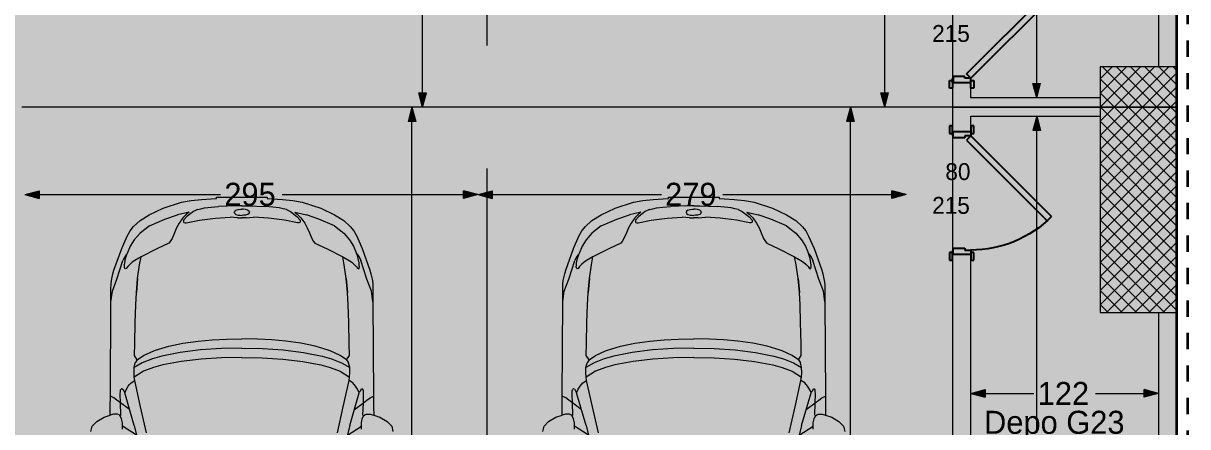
# Model space of a CAD drawing. Header units: millimetres. Extents: x 635850 to 824661, y -5878409 to -5774454.
# Drawn here: x 778145 to 785725, y -5805796 to -5803167 of the extents above; entities that cross this region are included whole.
import ezdxf
from ezdxf.enums import TextEntityAlignment as Align

# ---------------------------------------------------------------- set-up
doc = ezdxf.new("R2010")
doc.units = ezdxf.units.MM
doc.header["$MEASUREMENT"] = 0
doc.linetypes.add('Dashed', pattern=[211.666667, 105.833333, -105.833333])
for name, color, linetype, lineweight, true_color in [('2D Drafting - General_Pen_No__241', 7, 'Continuous', 13, 0xe8e8e8), ('A - Ndertesa 1 - Veturat_Pen_No__102', 7, 'Continuous', 13, 0xcccccc), ('A - Ndertesa 6 - Zonat Bodrum_Pen_No__94', 7, 'Continuous', 13, 0xe4ad2c), ('A - Ndertesa 7 - Muret_Pen_No__102', 7, 'Continuous', 13, 0xcccccc), ('A - Ndertesa 7 - Ndertesa 4 - Dimensionimi Bazik_Pen_No__102', 7, 'Continuous', 13, 0xcccccc), ('A - Ndertesa 7 - Ndertesa 4 - Dimensionimi Bazik_Pen_No__82', 7, 'Continuous', 20, 0xaaaaaa), ('A - Ndertesa 7 - Veturat_Pen_No__102', 7, 'Continuous', 13, 0xcccccc), ('A - Situacioni_Pen_No__82', 7, 'Continuous', 20, 0xaaaaaa), ('ARCHICAD Door Markers_Pen_No__112', 7, 'Continuous', 13, 0xd5aaaa), ('Drawing & Figure_Pen_No__82', 7, 'Continuous', 20, 0xaaaaaa)]:
    doc.layers.add(name, color=color, linetype=linetype, lineweight=lineweight, true_color=true_color)
for name, color, linetype, lineweight in [('A - Ndertesa 5 - 2D Drafting - General_Pen_No__6', 5, 'Continuous', 35), ('A - Ndertesa 7  - Pllaka meskatitt_Pen_No__7', 7, 'Continuous', 35), ('A - Ndertesa 7 - Muret_Pen_No__101', 252, 'Continuous', 13), ('A - Ndertesa 7 - Shtyllat_Pen_No__1', 7, 'Continuous', 13), ('A - Ndertesa 7 - Shtyllat_Pen_No__101', 252, 'Continuous', 13), ('ARCHICAD Doors_Pen_No__101', 252, 'Continuous', 13), ('ARCHICAD Doors_Pen_No__42', 8, 'Continuous', 25), ('ARCHICAD Zone Stamps_Pen_No__101', 252, 'Continuous', 13)]:
    doc.layers.add(name, color=color, linetype=linetype, lineweight=lineweight)
for name, color, linetype in [('A - Ndertesa 6 - Zonat Bodrum', 7, 'Continuous'), ('A - Ndertesa 7  - Pllaka meskatitt', 7, 'Continuous'), ('A - Ndertesa 7 - Muret', 7, 'Continuous'), ('A - Ndertesa 7 - Ndertesa 4 - Dimensionimi Bazik', 7, 'Continuous'), ('A - Ndertesa 7 - Shtyllat', 7, 'Continuous'), ('ARCHICAD Door Markers', 7, 'Continuous'), ('ARCHICAD Doors', 7, 'Continuous')]:
    doc.layers.add(name, color=color, linetype=linetype)
doc.styles.add('GENERATED_STYLE_1', font='GOTHIC.TTF')
doc.dimstyles.new('GENERATED_STYLE__1', dxfattribs={"dimtxt": 150, "dimasz": 91.78744, "dimexe": 0.18, "dimexo": 0.0625, "dimgap": 0, "dimtad": 0, "dimdec": 0, "dimlfac": 0.1, "dimzin": 0, "dimdsep": 46, "dimtxsty": 'GENERATED_STYLE_1', "dimblk": 'ARROWHEAD_5', "dimblk1": 'ARROWHEAD_5', "dimblk2": 'ARROWHEAD_5', "dimcen": 0.09, "dimse1": 1, "dimse2": 1, "dimclrd": 256, "dimclre": 256, "dimclrt": 256, "dimadec": 0, "dimazin": 0, "dimtfac": 1, "dimtdec": 4, "dimtmove": 0, "dimatfit": 3, "dimfxl": 0, "dimtolj": 1, "dimtzin": 0, "dimarcsym": 0})
doc.dimstyles.new('GENERATED_STYLE__2', dxfattribs={"dimtxt": 150, "dimasz": 91.78744, "dimexe": 0.18, "dimexo": 0.0625, "dimgap": 0, "dimtad": 0, "dimtih": 1, "dimtoh": 1, "dimdec": 0, "dimlfac": 0.1, "dimzin": 0, "dimdsep": 46, "dimtxsty": 'GENERATED_STYLE_1', "dimblk": 'ARROWHEAD_5', "dimblk1": 'ARROWHEAD_5', "dimblk2": 'ARROWHEAD_5', "dimcen": 0.09, "dimse1": 1, "dimse2": 1, "dimclrd": 256, "dimclre": 256, "dimclrt": 256, "dimadec": 0, "dimazin": 0, "dimtfac": 1, "dimtdec": 4, "dimtmove": 0, "dimatfit": 3, "dimfxl": 0, "dimtolj": 1, "dimtzin": 0, "dimarcsym": 0})

# ---------------------------------------------------------------- blocks, each defined once
blk = doc.blocks.new('Depo G22__46', base_point=(784930.9, -5802294.8))
at = {"layer": 'A - Ndertesa 6 - Zonat Bodrum_Pen_No__94', "linetype": 'Continuous', "lineweight": 0, "true_color": 0xffffff}
blk.add_hatch(color=7, dxfattribs=at).paths.add_polyline_path([(784193.1, -5798251.4), (784193.1, -5803713), (785655, -5803713), (785655, -5798251.4)])
at = {"layer": 'ARCHICAD Zone Stamps_Pen_No__101', "color": 252, "lineweight": 13, "style": 'GENERATED_STYLE_1'}
for tag, p in [('ROOM_NAME', (784402.9, -5802047.8)), ('DUMMY_849', (785458.9, -5801992)), ('calculatedAreaCode', (784402.9, -5802384.2))]:
    blk.add_attdef(tag, text='', height=150, dxfattribs=at).set_placement(p, align=Align.TOP_LEFT)
blk = doc.blocks.new('Depo G23__47', base_point=(784927.2, -5805939.1))
at = {"layer": 'A - Ndertesa 6 - Zonat Bodrum_Pen_No__94', "linetype": 'Continuous', "lineweight": 0, "true_color": 0xffffff}
blk.add_hatch(color=7, dxfattribs=at).paths.add_polyline_path([(784193.1, -5803713), (784193.1, -5808402.4), (785655, -5808402.4), (785655, -5803713)])
at = {"layer": 'ARCHICAD Zone Stamps_Pen_No__101', "color": 252, "lineweight": 13, "style": 'GENERATED_STYLE_1'}
for tag, p in [('DUMMY_849', (785455.2, -5805636.4)), ('ROOM_NAME', (784399.2, -5805692.2)), ('calculatedAreaCode', (784399.2, -5806028.6))]:
    blk.add_attdef(tag, text='', height=150, dxfattribs=at).set_placement(p, align=Align.TOP_LEFT)
blk = doc.blocks.new('Slab_4', base_point=(764617.5, -5778938.9))
at = {"layer": 'A - Ndertesa 7  - Pllaka meskatitt_Pen_No__7', "color": 7, "linetype": 'Continuous', "lineweight": 35, "flags": 128}
blk.add_lwpolyline([(764617.5, -5778938.9), (750355, -5780623.3), (750355, -5821675.8), (764660.1, -5821033.7), (785655, -5820354.8), (785655, -5777754.2), (764617.5, -5778938.7)], close=True, dxfattribs=at)
blk = doc.blocks.new('Door 25_4')
at = {"layer": 'ARCHICAD Doors_Pen_No__101', "color": 252, "linetype": 'Continuous', "lineweight": 13}
for p, q in [((-400, 0), (-437, 0)), ((-400, 0), (-437, 0)), ((-400, 0), (-400, -115)), ((-400, 0), (-400, -115)), ((400, 0), (400, -115)), ((400, 0), (400, -115)), ((400, 0), (437, 0)), ((400, 0), (437, 0)), ((-400, -120), (-437, -120)), ((-400, -120), (-437, -120)), ((-400, -115), (-400, -120)), ((-400, -115), (-400, -120)), ((400, -115), (400, -120)), ((400, -115), (400, -120)), ((400, -120), (437, -120)), ((400, -120), (437, -120))]:
    blk.add_line(p, q, dxfattribs=at)
at = {"layer": 'ARCHICAD Doors_Pen_No__42', "color": 8, "linetype": 'Continuous', "lineweight": 25}
for p, q in [((-182.4, 497.8), (-154.1, 526.1)), ((343.7, -28.3), (-182.4, 497.8)), ((-154.1, 526.1), (372, 0)), ((-437, 0), (-437, 19)), ((-437, 19), (-387, 19)), ((-387, 0), (-437, 0)), ((-372, 0), (-400, 0)), ((-400, 0), (-400, -115)), ((-387, 19), (-387, 0)), ((-372, -40), (-372, 0)), ((372, 0), (343.7, -28.3)), ((400, 0), (372, 0)), ((372, 0), (372, -40)), ((387, 19), (437, 19)), ((387, 0), (387, 19)), ((437, 0), (387, 0)), ((400, -115), (400, 0)), ((437, 19), (437, 0)), ((-360, -40), (-372, -40)), ((-360, -115), (-360, -40)), ((372, -40), (360, -40)), ((360, -40), (360, -115)), ((-437, -139), (-437, -120)), ((-437, -120), (-387, -120)), ((-387, -139), (-437, -139)), ((-400, -120), (-400, -115)), ((-400, -115), (-375, -115)), ((-400, -115), (-360, -115)), ((-375, -120), (-400, -120)), ((-387, -120), (-387, -139)), ((-375, -115), (-375, -120)), ((360, -115), (400, -115)), ((375, -120), (375, -115)), ((375, -115), (400, -115)), ((400, -120), (375, -120)), ((387, -120), (437, -120)), ((387, -139), (387, -120)), ((437, -139), (387, -139)), ((400, -115), (400, -120)), ((437, -120), (437, -139))]:
    blk.add_line(p, q, dxfattribs=at)
blk.add_arc((372, 0), 744, 135, 180, dxfattribs=at)
blk = doc.blocks.new('D Marker 25_14')
at = {"layer": 'ARCHICAD Door Markers_Pen_No__112', "color": 9, "lineweight": 13, "true_color": 0xd5aaaa, "char_height": 110, "attachment_point": 7, "rotation": 270, "style": 'GENERATED_STYLE_1'}
for s, insert in [('\\A1;{\\pql;\\pt0;\\fCentury Gothic|b0|i0|c0|p34;215\\fCentury Gothic|b0|i0|c0|p34;\\A1{\\H.66x;\\S^  ;}\\fCentury Gothic|b0|i0|c0|p34;\\fCentury Gothic|b0|i0|c0|p34;}', (-167.8, 131.9)), ('\\A1;{\\pql;\\pt0;\\fCentury Gothic|b0|i0|c0|p34;80\\fCentury Gothic|b0|i0|c0|p34;\\A1{\\H.66x;\\S^  ;}\\fCentury Gothic|b0|i0|c0|p34;\\fCentury Gothic|b0|i0|c0|p34;}', (52.2, 46))]:
    blk.add_mtext(s, dxfattribs=dict(at, insert=insert))
blk = doc.blocks.new('Wall_239', base_point=(784193.1, -5808402.4))
at = {"layer": 'A - Ndertesa 7 - Muret_Pen_No__102', "linetype": 'Continuous', "lineweight": 0, "true_color": 0xcccccc}
for points in [[(784193.1, -5803873), (784313.1, -5803873), (784313.1, -5803553), (784193.1, -5803553)], [(784193.1, -5808282.4), (784313.1, -5808282.4), (784313.1, -5804673), (784193.1, -5804673)]]:
    blk.add_hatch(color=254, dxfattribs=at).paths.add_polyline_path(points)
at = {"layer": 'A - Ndertesa 7 - Muret_Pen_No__101', "color": 252, "linetype": 'Continuous', "lineweight": 13}
for p, q in [((784193.1, -5803553), (784193.1, -5803590)), ((784198.1, -5803553), (784193.1, -5803553)), ((784313.1, -5803553), (784198.1, -5803553)), ((784313.1, -5803553), (784313.1, -5803590)), ((784193.1, -5803873), (784193.1, -5803836)), ((784313.1, -5803873), (784313.1, -5803836)), ((784198.1, -5803873), (784193.1, -5803873)), ((784313.1, -5803873), (784198.1, -5803873)), ((784193.1, -5804673), (784193.1, -5804710)), ((784198.1, -5804673), (784193.1, -5804673)), ((784313.1, -5804673), (784198.1, -5804673)), ((784313.1, -5804673), (784313.1, -5804710))]:
    blk.add_line(p, q, dxfattribs=at)
at = {"layer": 'A - Ndertesa 7 - Muret_Pen_No__101', "color": 252, "linetype": 'Continuous', "lineweight": 13, "flags": 128}
for points in [[(784193.1, -5803553), (784193.1, -5803873)], [(784313.1, -5803653), (784313.1, -5803553)], [(784313.1, -5803873), (784313.1, -5803773)], [(784193.1, -5804673), (784193.1, -5808282.4)], [(784313.1, -5808282.4), (784313.1, -5804673)]]:
    blk.add_lwpolyline(points, dxfattribs=at)
at = {"layer": 'ARCHICAD Door Markers', "color": 161, "lineweight": 25, "true_color": 0x40a5ff, "rotation": 90}
for p in [(784193.1, -5803153), (784193.1, -5804273)]:
    blk.add_blockref('D Marker 25_14', p, dxfattribs=at)
at = {"layer": 'ARCHICAD Doors', "color": 7, "linetype": 'Continuous', "lineweight": 13, "zscale": 1000, "rotation": 270}
blk.add_blockref('Door 25_4', (784313.1, -5803153), dxfattribs=at)
at = {"layer": 'ARCHICAD Doors', "color": 7, "linetype": 'Continuous', "lineweight": 13, "xscale": -1, "zscale": 1000, "rotation": 270}
blk.add_blockref('Door 25_4', (784313.1, -5804273), dxfattribs=at)
blk = doc.blocks.new('Wall_241', base_point=(784193.1, -5803713))
at = {"layer": 'A - Ndertesa 7 - Muret_Pen_No__102', "linetype": 'Continuous', "lineweight": 0, "true_color": 0xcccccc}
blk.add_hatch(color=254, dxfattribs=at).paths.add_polyline_path([(784313.1, -5803773), (785155, -5803773), (785155, -5803653), (784313.1, -5803653)])
at = {"layer": 'A - Ndertesa 7 - Muret_Pen_No__101', "color": 252, "linetype": 'Continuous', "lineweight": 13, "flags": 128}
for points in [[(785155, -5803653), (784313.1, -5803653)], [(784313.1, -5803773), (785155, -5803773)]]:
    blk.add_lwpolyline(points, dxfattribs=at)
blk = doc.blocks.new('Wall_273', base_point=(785655, -5808402.4))
at = {"layer": 'A - Ndertesa 7 - Muret_Pen_No__102', "linetype": 'Continuous', "lineweight": 0, "true_color": 0xcccccc}
for points in [[(785655, -5799856.2), (785535, -5799856.2), (785535, -5803451.4), (785655, -5803451.4)], [(785535, -5805051.4), (785535, -5806352.4), (785655, -5806352.4), (785655, -5805051.4)]]:
    blk.add_hatch(color=254, dxfattribs=at).paths.add_polyline_path(points)
at = {"layer": 'A - Ndertesa 7 - Muret_Pen_No__101', "color": 252, "linetype": 'Continuous', "lineweight": 13, "flags": 128}
for points in [[(785535, -5799856.2), (785535, -5803451.4)], [(785655, -5803451.4), (785655, -5799856.2)], [(785535, -5805051.4), (785535, -5806352.4)], [(785655, -5806352.4), (785655, -5805051.4)]]:
    blk.add_lwpolyline(points, dxfattribs=at)
blk = doc.blocks.new('Column_292', base_point=(785405, -5804251.4))
at = {"layer": 'A - Ndertesa 7 - Shtyllat_Pen_No__101', "linetype": 'Continuous', "lineweight": 13}
h = blk.add_hatch(dxfattribs=at)
h.set_pattern_fill('Concrete_Block', color=252, style=0, pattern_type=2)
h.set_pattern_definition([(45, (664183.82, -5827429.525), (-45.96194, 45.96194), []), (135, (664183.82, -5827429.525), (45.96194, 45.96194), [])])
h.paths.add_polyline_path([(785655, -5803451.4), (785155, -5803451.4), (785155, -5805051.4), (785655, -5805051.4)])
at = {"layer": 'A - Ndertesa 7 - Shtyllat_Pen_No__1', "color": 7, "linetype": 'Continuous', "lineweight": 13, "flags": 128}
blk.add_lwpolyline([(785655, -5803451.4), (785155, -5803451.4), (785155, -5805051.4), (785655, -5805051.4)], close=True, dxfattribs=at)
blk = doc.blocks.new('Car 05 25')
at = {"layer": 'A - Ndertesa 1 - Veturat_Pen_No__102', "color": 254, "linetype": 'Continuous', "lineweight": 13, "true_color": 0xcccccc}
for p, q in [((2075.3, 835.7), (2067.9, 857.7)), ((2075.2, 809.4), (2075.3, 835.7)), ((2166.8, 813.8), (2182.3, 834.1)), ((2182.3, 834.1), (2193.2, 856.5)), ((2808, 852.6), (2876.9, 843.3)), ((2876.9, 843.3), (2954.2, 813.7)), ((1939.2, 686.2), (1995.9, 777.4)), ((1977.2, 777.4), (2019.6, 777.4)), ((2000.4, 701.6), (2213.5, 763)), ((2019.6, 777.4), (2044.5, 783.1)), ((2044.5, 783.1), (2063.4, 792.3)), ((2063.4, 792.3), (2070.4, 799.9)), ((2068.7, 787.7), (2065.4, 794.5)), ((2068.7, 787.7), (2148, 790.5)), ((2070.4, 799.9), (2075.2, 809.4)), ((2106.5, 732.2), (2148, 790.5)), ((2148, 790.5), (2166.8, 813.8)), ((2148, 790.5), (2205.6, 792.2)), ((2205.6, 792.2), (2227.2, 791)), ((2226.6, 769.9), (2213.5, 763)), ((2213.5, 763), (2238.3, 752.2)), ((2234.4, 774), (2226.6, 769.9)), ((2227.2, 791), (2232.6, 790)), ((2232.6, 790), (2237.9, 787.3)), ((2238.5, 776.9), (2234.4, 774)), ((2240.8, 784), (2237.9, 787.3)), ((2238.5, 776.9), (2240.9, 780.5)), ((2240.9, 780.5), (2240.8, 784)), ((2904.1, 832.9), (2905.1, 832.8)), ((2954.2, 813.7), (3075.8, 774.7)), ((3022.5, 758.3), (3023.7, 762.5)), ((3024.5, 753.7), (3022.5, 758.3)), ((3023.7, 762.5), (3034.6, 765.1)), ((3034.6, 765.1), (3046.9, 763.8)), ((3046.9, 763.8), (3060.9, 762.9)), ((3060.9, 762.9), (3089.9, 757.4)), ((3100.5, 763.1), (3075.8, 774.7)), ((3114.1, 753.3), (3100.5, 763.1)), ((2000.4, 701.6), (1730.4, 633.8)), ((2122, 660), (2293.8, 697.7)), ((2238.3, 752.2), (2258.5, 739.7)), ((2258.5, 739.7), (2269, 731.1)), ((2269, 731.1), (2278.8, 722)), ((2278.8, 722), (2293.8, 697.7)), ((2293.8, 697.7), (2317.2, 700.7)), ((2293.8, 697.6), (2293.8, 697.7)), ((2317.2, 700.7), (2345.7, 702.7)), ((2355.1, 639.9), (2317.2, 700.7)), ((2345.7, 702.7), (2378.9, 702)), ((2410.1, 649.1), (2378.9, 702)), ((2378.9, 702), (2410.6, 694.2)), ((2410.6, 694.2), (2410.6, 694.2)), ((2428.7, 681.7), (2410.6, 694.2)), ((2428.7, 681.7), (2457.3, 700)), ((2457.3, 700), (2535.5, 698)), ((2535.4, 698), (2673.2, 695.5)), ((2535.5, 698), (2535.5, 698)), ((2673.2, 695.5), (2787.2, 691.5)), ((2787.2, 691.5), (2868.4, 687.2)), ((2868.4, 687.2), (2959.7, 679)), ((2959.7, 679), (2868.4, 687.2)), ((3037.9, 743.5), (3024.5, 753.7)), ((3050.6, 730.7), (3037.9, 743.5)), ((3064.5, 714.6), (3050.6, 730.7)), ((3077, 697.8), (3064.5, 714.6)), ((3100, 656.6), (3077, 697.8)), ((3089.9, 757.4), (3108.4, 751.4)), ((3108.4, 751.4), (3122.9, 746.4)), ((3122.9, 746.4), (3114.1, 753.3)), ((3170.1, 726.6), (3122.9, 746.4)), ((3211.7, 701), (3170.1, 726.6)), ((3254.3, 663.2), (3211.7, 701)), ((1952.8, 621.3), (2122, 660)), ((2379.8, 575.4), (2355.1, 639.9)), ((2436, 583.2), (2410.1, 649.1)), ((2428.8, 681.7), (2428.7, 681.7)), ((2428.8, 681.7), (2456.7, 639.8)), ((2456.7, 639.8), (2487.2, 574.3)), ((2959.7, 679), (3047.2, 666.2)), ((3047.2, 666.2), (3100, 656.6)), ((3152.9, 553.9), (3100, 656.6)), ((3301.9, 602.8), (3254.3, 663.2)), ((2397.3, 514.3), (2379.8, 575.4)), ((2453.6, 521.6), (2436, 583.2)), ((2487.2, 574.3), (2491.8, 562)), ((2491.8, 562), (2517.9, 477)), ((3189.6, 475.6), (3152.9, 553.9)), ((3301.9, 602.8), (3346, 501.4)), ((2419.3, 395.7), (2397.3, 514.3)), ((2477.6, 401.1), (2453.6, 521.6)), ((2517.9, 477), (2537.5, 384.1)), ((3199.4, 466.8), (3189.6, 475.6)), ((3220.7, 454.4), (3199.4, 466.8)), ((3346, 501.4), (3374.3, 419.6)), ((2433.7, 266.1), (2419.3, 395.7)), ((2493.9, 269.1), (2477.6, 401.1)), ((2537.5, 384.1), (2551.5, 285.6)), ((3256.1, 439.2), (3220.7, 454.4)), ((3288.4, 425.1), (3256.1, 439.2)), ((3319.4, 408.4), (3288.4, 425.1)), ((3353.5, 384.3), (3319.4, 408.4)), ((3328.3, 379.6), (3324.7, 377.3)), ((3338.5, 379.5), (3328.3, 379.6)), ((3363.6, 357.8), (3338.5, 379.5)), ((3377.2, 360), (3353.5, 384.3)), ((3391.1, 344.2), (3374.3, 419.6)), ((3321.2, 370.5), (3321, 362.1)), ((3321, 362.1), (3338.3, 276.9)), ((3324.7, 377.3), (3321.2, 370.5)), ((3396.7, 315.8), (3363.6, 357.8)), ((3391.1, 344.2), (3377.2, 360)), ((3408.1, 289.4), (3396.7, 315.8)), ((2441.6, 132), (2433.7, 266.1)), ((2503.1, 133.2), (2493.9, 269.1)), ((2551.5, 285.6), (2559.7, 193.7)), ((3338.3, 276.9), (3351.9, 172.7)), ((3408.1, 289.4), (3413.8, 267.3)), ((3413.8, 267.3), (3418.5, 242.9)), ((3418.5, 242.9), (3424, 200.7)), ((2559.7, 193.7), (2564.4, 101.2)), ((3351.9, 172.7), (3358.3, 75.9)), ((3424, 200.7), (3427.7, 152)), ((3432.4, 40), (3427.7, 152)), ((2444, 0), (2441.6, 132)), ((2506, 0), (2503.1, 133.2)), ((2564.4, 101.2), (2566, 0)), ((3354, 27.9), (3358.3, 75.9)), ((2444, 0), (2441.6, -132)), ((2564.4, -101.2), (2566, 0)), ((3354, 27.9), (3354, -0.8)), ((3354, -27.9), (3354, 0.8)), ((3370.9, 11.7), (3370.3, -0.8)), ((3370.9, -11.7), (3370.3, 0.8)), ((3372.5, 23.7), (3370.9, 11.7)), ((3376.3, 39), (3372.5, 23.7)), ((3382, 46.6), (3376.3, 39)), ((3386.2, 48.4), (3382, 46.6)), ((3386.2, 48.4), (3394.3, 48.4)), ((3398.5, 46.6), (3394.3, 48.4)), ((3404.2, 39), (3398.5, 46.6)), ((3404.2, 39), (3408, 23.7)), ((3408, 23.7), (3409.8, 8.1)), ((3409.8, 8.1), (3409.8, 0)), ((3431.8, 57.4), (3431.8, 56.8)), ((3432, 0), (3432.4, 40)), ((3432, 0), (3432.4, -40)), ((2506, 0), (2503.1, -133.2)), ((3354, -27.9), (3358.3, -75.9)), ((3372.5, -23.7), (3370.9, -11.7)), ((3376.3, -39), (3372.5, -23.7)), ((3382, -46.6), (3376.3, -39)), ((3386.2, -48.4), (3382, -46.6)), ((3386.2, -48.4), (3394.3, -48.4)), ((3398.5, -46.6), (3394.3, -48.4)), ((3404.2, -39), (3398.5, -46.6)), ((3404.2, -39), (3408, -23.7)), ((3408, -23.7), (3409.8, -8.1)), ((3409.8, -8.1), (3409.8, 0)), ((3432.4, -40), (3427.7, -152)), ((3431.8, -57.4), (3431.8, -56.8)), ((2441.6, -132), (2433.7, -266.1)), ((2503.1, -133.2), (2493.9, -269.1)), ((2559.7, -193.7), (2564.4, -101.2)), ((3351.9, -172.7), (3358.3, -75.9)), ((2551.5, -285.6), (2559.7, -193.7)), ((3338.3, -276.9), (3351.9, -172.7)), ((3418.5, -242.9), (3424, -200.7)), ((3424, -200.7), (3427.7, -152)), ((2433.7, -266.1), (2419.3, -395.7)), ((2493.9, -269.1), (2477.6, -401.1)), ((2537.5, -384.1), (2551.5, -285.6)), ((3321, -362.1), (3338.3, -276.9)), ((3408.1, -289.4), (3396.7, -315.8)), ((3408.1, -289.4), (3413.8, -267.3)), ((3413.8, -267.3), (3418.5, -242.9)), ((3321.2, -370.5), (3321, -362.1)), ((3324.7, -377.3), (3321.2, -370.5)), ((3328.3, -379.6), (3324.7, -377.3)), ((3363.6, -357.8), (3338.5, -379.5)), ((3377.2, -360), (3353.5, -384.3)), ((3396.7, -315.8), (3363.6, -357.8)), ((3391.1, -344.2), (3374.3, -419.6)), ((3391.1, -344.2), (3377.2, -360)), ((2419.3, -395.7), (2397.3, -514.3)), ((2477.6, -401.1), (2453.6, -521.6)), ((2517.9, -477), (2537.5, -384.1)), ((3220.7, -454.4), (3199.4, -466.8)), ((3256.1, -439.2), (3220.7, -454.4)), ((3288.4, -425.1), (3256.1, -439.2)), ((3319.4, -408.4), (3288.4, -425.1)), ((3353.5, -384.3), (3319.4, -408.4)), ((3338.5, -379.5), (3328.3, -379.6)), ((3346, -501.4), (3374.3, -419.6)), ((2397.3, -514.3), (2379.8, -575.4)), ((2453.6, -521.6), (2436, -583.2)), ((2491.8, -562), (2517.9, -477)), ((3189.6, -475.6), (3152.9, -553.9)), ((3199.4, -466.8), (3189.6, -475.6)), ((3301.9, -602.8), (3346, -501.4)), ((2379.8, -575.4), (2355.1, -639.9)), ((2436, -583.2), (2410.1, -649.1)), ((2456.7, -639.8), (2487.2, -574.3)), ((2487.2, -574.3), (2491.8, -562)), ((3152.9, -553.9), (3100, -656.6)), ((3301.9, -602.8), (3254.3, -663.2)), ((2000.4, -701.6), (1730.4, -633.8)), ((1952.8, -621.3), (2122, -660)), ((2122, -660), (2293.8, -697.7)), ((2355.1, -639.9), (2317.2, -700.7)), ((2410.1, -649.1), (2378.9, -702)), ((2428.7, -681.7), (2410.6, -694.2)), ((2428.8, -681.7), (2428.7, -681.7)), ((2428.7, -681.7), (2457.3, -700)), ((2428.8, -681.7), (2456.7, -639.8)), ((2868.4, -687.2), (2959.7, -679)), ((2959.7, -679), (2868.4, -687.2)), ((2959.7, -679), (3047.2, -666.2)), ((3047.2, -666.2), (3100, -656.6)), ((3100, -656.6), (3077, -697.8)), ((3254.3, -663.2), (3211.7, -701)), ((1939.2, -686.2), (1995.9, -777.4)), ((2000.4, -701.6), (2213.5, -763)), ((2106.5, -732.2), (2148, -790.5)), ((2213.5, -763), (2238.3, -752.2)), ((2238.3, -752.2), (2258.5, -739.7)), ((2258.5, -739.7), (2269, -731.1)), ((2269, -731.1), (2278.8, -722)), ((2278.8, -722), (2293.8, -697.7)), ((2293.8, -697.6), (2293.8, -697.7)), ((2293.8, -697.7), (2317.2, -700.7)), ((2317.2, -700.7), (2345.7, -702.7)), ((2345.7, -702.7), (2378.9, -702)), ((2378.9, -702), (2410.6, -694.2)), ((2410.6, -694.2), (2410.6, -694.2)), ((2457.3, -700), (2535.5, -698)), ((2535.4, -698), (2673.2, -695.5)), ((2535.5, -698), (2535.5, -698)), ((2673.2, -695.5), (2787.2, -691.5)), ((2787.2, -691.5), (2868.4, -687.2)), ((3024.5, -753.7), (3022.5, -758.3)), ((3037.9, -743.5), (3024.5, -753.7)), ((3050.6, -730.7), (3037.9, -743.5)), ((3064.5, -714.6), (3050.6, -730.7)), ((3060.9, -762.9), (3089.9, -757.4)), ((3077, -697.8), (3064.5, -714.6)), ((3089.9, -757.4), (3108.4, -751.4)), ((3114.1, -753.3), (3100.5, -763.1)), ((3108.4, -751.4), (3122.9, -746.4)), ((3122.9, -746.4), (3114.1, -753.3)), ((3170.1, -726.6), (3122.9, -746.4)), ((3211.7, -701), (3170.1, -726.6)), ((1977.2, -777.4), (2019.6, -777.4)), ((2019.6, -777.4), (2044.5, -783.1)), ((2044.5, -783.1), (2063.4, -792.3)), ((2063.4, -792.3), (2070.4, -799.9)), ((2068.7, -787.7), (2065.4, -794.5)), ((2068.7, -787.7), (2148, -790.5)), ((2070.4, -799.9), (2075.2, -809.4)), ((2075.2, -809.4), (2075.3, -835.7)), ((2148, -790.5), (2166.8, -813.8)), ((2148, -790.5), (2205.6, -792.2)), ((2166.8, -813.8), (2182.3, -834.1)), ((2205.6, -792.2), (2227.2, -791)), ((2226.6, -769.9), (2213.5, -763)), ((2234.4, -774), (2226.6, -769.9)), ((2227.2, -791), (2232.6, -790)), ((2232.6, -790), (2237.9, -787.3)), ((2238.5, -776.9), (2234.4, -774)), ((2240.8, -784), (2237.9, -787.3)), ((2238.5, -776.9), (2240.9, -780.5)), ((2240.9, -780.5), (2240.8, -784)), ((2876.9, -843.3), (2954.2, -813.7)), ((2954.2, -813.7), (3075.8, -774.7)), ((3022.5, -758.3), (3023.7, -762.5)), ((3023.7, -762.5), (3034.6, -765.1)), ((3034.6, -765.1), (3046.9, -763.8)), ((3046.9, -763.8), (3060.9, -762.9)), ((3100.5, -763.1), (3075.8, -774.7)), ((2075.3, -835.7), (2067.9, -857.7)), ((2182.3, -834.1), (2193.2, -856.5)), ((2808, -852.6), (2876.9, -843.3))]:
    blk.add_line(p, q, dxfattribs=at)
at = {"layer": 'A - Ndertesa 1 - Veturat_Pen_No__102', "color": 254, "linetype": 'Continuous', "lineweight": 13, "true_color": 0xcccccc, "flags": 128}
blk.add_lwpolyline([(1961.1, -983.2), (1996.9, -974.9), (2026.9, -945), (2054.6, -897.6), (2067.9, -857.7), (2119.9, -857.4), (2193.2, -856.5), (2808, -852.6), (2855.7, -852.6), (2891.4, -852.5), (2922.5, -852), (2945.2, -849.4), (2989.6, -839.6), (3013.6, -833.1), (3154.3, -782.6), (3235.9, -747.6), (3269.1, -728.3), (3298.6, -705.6), (3337.3, -663.4), (3374.5, -603.6), (3418.4, -512.7), (3457.5, -393.1), (3468.3, -330.9), (3474.5, -263.7), (3478.3, -199.9), (3479.4, -164.9), (3489.5, -164.9), (3489.5, 164.9), (3479.4, 164.9), (3478.3, 199.9), (3474.5, 263.7), (3468.3, 330.9), (3457.5, 393.1), (3418.4, 512.7), (3374.5, 603.6), (3337.3, 663.4), (3298.6, 705.6), (3269.1, 728.3), (3235.9, 747.6), (3154.3, 782.6), (3013.6, 833.1), (2989.6, 839.6), (2945.2, 849.4), (2922.5, 852), (2891.4, 852.5), (2855.7, 852.6), (2808, 852.6), (2193.2, 856.5), (2119.9, 857.4), (2067.9, 857.7), (2054.6, 897.6), (2026.9, 945), (1996.9, 974.9), (1961.1, 983.2)], dxfattribs=at)
blk = doc.blocks.new('*D1702', base_point=(664183.8, -5827429.5))
at = {"layer": 'A - Ndertesa 7 - Ndertesa 4 - Dimensionimi Bazik_Pen_No__102', "linetype": 'Continuous', "lineweight": 13, "true_color": 0xcccccc}
for points in [[(780674.7, -5803713), (780649.7, -5803806.3), (780699.7, -5803806.3)], [(780674.7, -5809274.6), (780699.7, -5809181.3), (780649.7, -5809181.3)]]:
    blk.add_hatch(color=254, dxfattribs=at).paths.add_polyline_path(points)
at = {"layer": 'A - Ndertesa 7 - Ndertesa 4 - Dimensionimi Bazik_Pen_No__102', "color": 254, "linetype": 'Continuous', "lineweight": 13, "true_color": 0xcccccc}
for p, q in [((780674.7, -5803713), (780649.7, -5803806.3)), ((780674.7, -5803713), (780699.7, -5803806.3)), ((780699.7, -5803806.3), (780649.7, -5803806.3)), ((780674.7, -5806294), (780674.7, -5803806.3)), ((780674.7, -5809181.3), (780674.7, -5806693.6)), ((780649.7, -5809181.3), (780699.7, -5809181.3)), ((780674.7, -5809274.6), (780649.7, -5809181.3)), ((780674.7, -5809274.6), (780699.7, -5809181.3))]:
    blk.add_line(p, q, dxfattribs=at)
at = {"layer": 'A - Ndertesa 7 - Ndertesa 4 - Dimensionimi Bazik_Pen_No__82', "color": 253, "lineweight": 20, "true_color": 0xaaaaaa, "insert": (780749.7, -5806669.6), "char_height": 150, "attachment_point": 7, "rotation": 90, "style": 'GENERATED_STYLE_1'}
blk.add_mtext('\\A1;{\\pql;\\fCentury Gothic|b0|i0|c0|p34;556}', dxfattribs=at)
blk = doc.blocks.new('ARROWHEAD_5')
at = {"linetype": 'Continuous', "lineweight": 0}
blk.add_hatch(color=0, dxfattribs=at).paths.add_polyline_path([(-1, 0.2679), (0, 0), (-1, -0.2679)])
at = {"color": 0, "linetype": 'Continuous', "lineweight": 0}
blk.add_line((0, 0), (-1, 0), dxfattribs=at)
blk = doc.blocks.new('*D1703', base_point=(664183.8, -5827429.5))
at = {"layer": 'A - Ndertesa 7 - Ndertesa 4 - Dimensionimi Bazik_Pen_No__102', "linetype": 'Continuous', "lineweight": 13, "true_color": 0xcccccc}
for points in [[(783529.4, -5803713), (783504.4, -5803806.3), (783554.4, -5803806.3)], [(783529.4, -5809274.6), (783554.4, -5809181.3), (783504.4, -5809181.3)]]:
    blk.add_hatch(color=254, dxfattribs=at).paths.add_polyline_path(points)
at = {"layer": 'A - Ndertesa 7 - Ndertesa 4 - Dimensionimi Bazik_Pen_No__102', "color": 254, "linetype": 'Continuous', "lineweight": 13, "true_color": 0xcccccc}
for p, q in [((783529.4, -5803713), (783504.4, -5803806.3)), ((783529.4, -5803713), (783554.4, -5803806.3)), ((783554.4, -5803806.3), (783504.4, -5803806.3)), ((783529.4, -5806294), (783529.4, -5803806.3)), ((783529.4, -5809181.3), (783529.4, -5806693.6)), ((783504.4, -5809181.3), (783554.4, -5809181.3)), ((783529.4, -5809274.6), (783504.4, -5809181.3)), ((783529.4, -5809274.6), (783554.4, -5809181.3))]:
    blk.add_line(p, q, dxfattribs=at)
at = {"layer": 'A - Ndertesa 7 - Ndertesa 4 - Dimensionimi Bazik_Pen_No__82', "color": 253, "lineweight": 20, "true_color": 0xaaaaaa, "insert": (783604.4, -5806669.6), "char_height": 150, "attachment_point": 7, "rotation": 90, "style": 'GENERATED_STYLE_1'}
blk.add_mtext('\\A1;{\\pql;\\fCentury Gothic|b0|i0|c0|p34;556}', dxfattribs=at)
blk = doc.blocks.new('*D1704', base_point=(664183.8, -5827429.5))
at = {"layer": 'A - Ndertesa 7 - Ndertesa 4 - Dimensionimi Bazik_Pen_No__102', "linetype": 'Continuous', "lineweight": 13, "true_color": 0xcccccc}
for points in [[(780743.5, -5798151.4), (780718.5, -5798244.7), (780768.5, -5798244.7)], [(780743.5, -5803713), (780768.5, -5803619.7), (780718.5, -5803619.7)]]:
    blk.add_hatch(color=254, dxfattribs=at).paths.add_polyline_path(points)
at = {"layer": 'A - Ndertesa 7 - Ndertesa 4 - Dimensionimi Bazik_Pen_No__102', "color": 254, "linetype": 'Continuous', "lineweight": 13, "true_color": 0xcccccc}
for p, q in [((780743.5, -5798151.4), (780718.5, -5798244.7)), ((780743.5, -5798151.4), (780768.5, -5798244.7)), ((780768.5, -5798244.7), (780718.5, -5798244.7)), ((780743.5, -5800732.4), (780743.5, -5798244.7)), ((780743.5, -5803619.7), (780743.5, -5801132)), ((780718.5, -5803619.7), (780768.5, -5803619.7)), ((780743.5, -5803713), (780718.5, -5803619.7)), ((780743.5, -5803713), (780768.5, -5803619.7))]:
    blk.add_line(p, q, dxfattribs=at)
at = {"layer": 'A - Ndertesa 7 - Ndertesa 4 - Dimensionimi Bazik_Pen_No__82', "color": 253, "lineweight": 20, "true_color": 0xaaaaaa, "insert": (780818.5, -5801108), "char_height": 150, "attachment_point": 7, "rotation": 90, "style": 'GENERATED_STYLE_1'}
blk.add_mtext('\\A1;{\\pql;\\fCentury Gothic|b0|i0|c0|p34;556}', dxfattribs=at)
blk = doc.blocks.new('*D1705', base_point=(664183.8, -5827429.5))
at = {"layer": 'A - Ndertesa 7 - Ndertesa 4 - Dimensionimi Bazik_Pen_No__102', "linetype": 'Continuous', "lineweight": 13, "true_color": 0xcccccc}
for points in [[(783752.9, -5798151.4), (783727.9, -5798244.7), (783777.9, -5798244.7)], [(783752.9, -5803713), (783777.9, -5803619.7), (783727.9, -5803619.7)]]:
    blk.add_hatch(color=254, dxfattribs=at).paths.add_polyline_path(points)
at = {"layer": 'A - Ndertesa 7 - Ndertesa 4 - Dimensionimi Bazik_Pen_No__102', "color": 254, "linetype": 'Continuous', "lineweight": 13, "true_color": 0xcccccc}
for p, q in [((783752.9, -5798151.4), (783727.9, -5798244.7)), ((783752.9, -5798151.4), (783777.9, -5798244.7)), ((783777.9, -5798244.7), (783727.9, -5798244.7)), ((783752.9, -5800732.4), (783752.9, -5798244.7)), ((783752.9, -5803619.7), (783752.9, -5801132)), ((783727.9, -5803619.7), (783777.9, -5803619.7)), ((783752.9, -5803713), (783727.9, -5803619.7)), ((783752.9, -5803713), (783777.9, -5803619.7))]:
    blk.add_line(p, q, dxfattribs=at)
at = {"layer": 'A - Ndertesa 7 - Ndertesa 4 - Dimensionimi Bazik_Pen_No__82', "color": 253, "lineweight": 20, "true_color": 0xaaaaaa, "insert": (783827.9, -5801108), "char_height": 150, "attachment_point": 7, "rotation": 90, "style": 'GENERATED_STYLE_1'}
blk.add_mtext('\\A1;{\\pql;\\fCentury Gothic|b0|i0|c0|p34;556}', dxfattribs=at)
blk = doc.blocks.new('*D1711', base_point=(664183.8, -5827429.5))
at = {"layer": 'A - Ndertesa 7 - Ndertesa 4 - Dimensionimi Bazik_Pen_No__102', "linetype": 'Continuous', "lineweight": 13, "true_color": 0xcccccc}
for points in [[(778154.1, -5804283.7), (778247.5, -5804308.7), (778247.5, -5804258.7)], [(781104.1, -5804283.7), (781010.8, -5804258.7), (781010.8, -5804308.7)], [(781104.1, -5804283.7), (781197.5, -5804308.7), (781197.5, -5804258.7)]]:
    blk.add_hatch(color=254, dxfattribs=at).paths.add_polyline_path(points)
at = {"layer": 'A - Ndertesa 7 - Ndertesa 4 - Dimensionimi Bazik_Pen_No__102', "color": 254, "linetype": 'Continuous', "lineweight": 13, "true_color": 0xcccccc}
for p, q in [((778154.1, -5804283.7), (778247.5, -5804258.7)), ((778154.1, -5804283.7), (778247.5, -5804308.7)), ((778247.5, -5804258.7), (778247.5, -5804308.7)), ((778247.5, -5804283.7), (779429.4, -5804283.7)), ((779828.9, -5804283.7), (781010.8, -5804283.7)), ((781010.8, -5804308.7), (781010.8, -5804258.7)), ((781104.1, -5804283.7), (781010.8, -5804258.7)), ((781104.1, -5804283.7), (781010.8, -5804308.7))]:
    blk.add_line(p, q, dxfattribs=at)
at = {"layer": 'A - Ndertesa 7 - Ndertesa 4 - Dimensionimi Bazik_Pen_No__82', "color": 253, "lineweight": 20, "true_color": 0xaaaaaa, "insert": (779453.4, -5804358.7), "char_height": 150, "attachment_point": 7, "style": 'GENERATED_STYLE_1'}
blk.add_mtext('\\A1;{\\pql;\\fCentury Gothic|b0|i0|c0|p34;295}', dxfattribs=at)
blk = doc.blocks.new('*D1712', base_point=(664183.8, -5827429.5))
at = {"layer": 'A - Ndertesa 7 - Ndertesa 4 - Dimensionimi Bazik_Pen_No__102', "linetype": 'Continuous', "lineweight": 13, "true_color": 0xcccccc}
for points in [[(781104.1, -5804283.7), (781010.8, -5804258.7), (781010.8, -5804308.7)], [(781104.1, -5804283.7), (781197.5, -5804308.7), (781197.5, -5804258.7)], [(783893.1, -5804283.7), (783799.8, -5804258.7), (783799.8, -5804308.7)]]:
    blk.add_hatch(color=254, dxfattribs=at).paths.add_polyline_path(points)
at = {"layer": 'A - Ndertesa 7 - Ndertesa 4 - Dimensionimi Bazik_Pen_No__102', "color": 254, "linetype": 'Continuous', "lineweight": 13, "true_color": 0xcccccc}
for p, q in [((781104.1, -5804283.7), (781197.5, -5804258.7)), ((781104.1, -5804283.7), (781197.5, -5804308.7)), ((781197.5, -5804258.7), (781197.5, -5804308.7)), ((781197.5, -5804283.7), (782298.8, -5804283.7)), ((782698.4, -5804283.7), (783799.8, -5804283.7)), ((783799.8, -5804308.7), (783799.8, -5804258.7)), ((783893.1, -5804283.7), (783799.8, -5804258.7)), ((783893.1, -5804283.7), (783799.8, -5804308.7))]:
    blk.add_line(p, q, dxfattribs=at)
at = {"layer": 'A - Ndertesa 7 - Ndertesa 4 - Dimensionimi Bazik_Pen_No__82', "color": 253, "lineweight": 20, "true_color": 0xaaaaaa, "insert": (782322.9, -5804358.7), "char_height": 150, "attachment_point": 7, "style": 'GENERATED_STYLE_1'}
blk.add_mtext('\\A1;{\\pql;\\fCentury Gothic|b0|i0|c0|p34;279}', dxfattribs=at)
blk = doc.blocks.new('*D1717', base_point=(664183.8, -5827429.5))
at = {"layer": 'A - Ndertesa 7 - Ndertesa 4 - Dimensionimi Bazik_Pen_No__102', "linetype": 'Continuous', "lineweight": 13, "true_color": 0xcccccc}
for points in [[(784313.1, -5805579.3), (784406.4, -5805604.3), (784406.4, -5805554.3)], [(785535, -5805579.3), (785441.7, -5805554.3), (785441.7, -5805604.3)]]:
    blk.add_hatch(color=254, dxfattribs=at).paths.add_polyline_path(points)
at = {"layer": 'A - Ndertesa 7 - Ndertesa 4 - Dimensionimi Bazik_Pen_No__102', "color": 254, "linetype": 'Continuous', "lineweight": 13, "true_color": 0xcccccc}
for p, q in [((784313.1, -5805579.3), (784406.4, -5805554.3)), ((784313.1, -5805579.3), (784406.4, -5805604.3)), ((784406.4, -5805554.3), (784406.4, -5805604.3)), ((784406.4, -5805579.3), (784724.3, -5805579.3)), ((785123.8, -5805579.3), (785441.7, -5805579.3)), ((785441.7, -5805604.3), (785441.7, -5805554.3)), ((785535, -5805579.3), (785441.7, -5805554.3)), ((785535, -5805579.3), (785441.7, -5805604.3))]:
    blk.add_line(p, q, dxfattribs=at)
at = {"layer": 'A - Ndertesa 7 - Ndertesa 4 - Dimensionimi Bazik_Pen_No__82', "color": 253, "lineweight": 20, "true_color": 0xaaaaaa, "insert": (784748.3, -5805654.3), "char_height": 150, "attachment_point": 7, "style": 'GENERATED_STYLE_1'}
blk.add_mtext('\\A1;{\\pql;\\fCentury Gothic|b0|i0|c0|p34;122}', dxfattribs=at)
blk = doc.blocks.new('*D1718', base_point=(664183.8, -5827429.5))
at = {"layer": 'A - Ndertesa 7 - Ndertesa 4 - Dimensionimi Bazik_Pen_No__102', "linetype": 'Continuous', "lineweight": 13, "true_color": 0xcccccc}
for points in [[(784313.1, -5802250.2), (784406.4, -5802275.2), (784406.4, -5802225.2)], [(785535, -5802250.2), (785441.7, -5802225.2), (785441.7, -5802275.2)]]:
    blk.add_hatch(color=254, dxfattribs=at).paths.add_polyline_path(points)
at = {"layer": 'A - Ndertesa 7 - Ndertesa 4 - Dimensionimi Bazik_Pen_No__102', "color": 254, "linetype": 'Continuous', "lineweight": 13, "true_color": 0xcccccc}
for p, q in [((784313.1, -5802250.2), (784406.4, -5802225.2)), ((784313.1, -5802250.2), (784406.4, -5802275.2)), ((784406.4, -5802225.2), (784406.4, -5802275.2)), ((784406.4, -5802250.2), (784724.3, -5802250.2)), ((785123.8, -5802250.2), (785441.7, -5802250.2)), ((785441.7, -5802275.2), (785441.7, -5802225.2)), ((785535, -5802250.2), (785441.7, -5802225.2)), ((785535, -5802250.2), (785441.7, -5802275.2))]:
    blk.add_line(p, q, dxfattribs=at)
at = {"layer": 'A - Ndertesa 7 - Ndertesa 4 - Dimensionimi Bazik_Pen_No__82', "color": 253, "lineweight": 20, "true_color": 0xaaaaaa, "insert": (784748.3, -5802325.2), "char_height": 150, "attachment_point": 7, "style": 'GENERATED_STYLE_1'}
blk.add_mtext('\\A1;{\\pql;\\fCentury Gothic|b0|i0|c0|p34;122}', dxfattribs=at)
blk = doc.blocks.new('*D1770', base_point=(664183.8, -5827429.5))
at = {"layer": 'A - Ndertesa 7 - Ndertesa 4 - Dimensionimi Bazik_Pen_No__102', "linetype": 'Continuous', "lineweight": 13, "true_color": 0xcccccc}
for points in [[(784741.7, -5798371.4), (784716.7, -5798464.7), (784766.7, -5798464.7)], [(784741.7, -5803653), (784766.7, -5803559.7), (784716.7, -5803559.7)]]:
    blk.add_hatch(color=254, dxfattribs=at).paths.add_polyline_path(points)
at = {"layer": 'A - Ndertesa 7 - Ndertesa 4 - Dimensionimi Bazik_Pen_No__102', "color": 254, "linetype": 'Continuous', "lineweight": 13, "true_color": 0xcccccc}
for p, q in [((784741.7, -5798371.4), (784716.7, -5798464.7)), ((784741.7, -5798371.4), (784766.7, -5798464.7)), ((784766.7, -5798464.7), (784716.7, -5798464.7)), ((784741.7, -5800812.4), (784741.7, -5798464.7)), ((784741.7, -5803559.7), (784741.7, -5801212)), ((784716.7, -5803559.7), (784766.7, -5803559.7)), ((784741.7, -5803653), (784716.7, -5803559.7)), ((784741.7, -5803653), (784766.7, -5803559.7))]:
    blk.add_line(p, q, dxfattribs=at)
at = {"layer": 'A - Ndertesa 7 - Ndertesa 4 - Dimensionimi Bazik_Pen_No__82', "color": 253, "lineweight": 20, "true_color": 0xaaaaaa, "insert": (784816.7, -5801188), "char_height": 150, "attachment_point": 7, "rotation": 90, "style": 'GENERATED_STYLE_1'}
blk.add_mtext('\\A1;{\\pql;\\fCentury Gothic|b0|i0|c0|p34;528}', dxfattribs=at)
blk = doc.blocks.new('*D1771', base_point=(664183.8, -5827429.5))
at = {"layer": 'A - Ndertesa 7 - Ndertesa 4 - Dimensionimi Bazik_Pen_No__102', "linetype": 'Continuous', "lineweight": 13, "true_color": 0xcccccc}
for points in [[(784741.7, -5803773), (784716.7, -5803866.3), (784766.7, -5803866.3)], [(784741.7, -5808282.4), (784766.7, -5808189.1), (784716.7, -5808189.1)]]:
    blk.add_hatch(color=254, dxfattribs=at).paths.add_polyline_path(points)
at = {"layer": 'A - Ndertesa 7 - Ndertesa 4 - Dimensionimi Bazik_Pen_No__102', "color": 254, "linetype": 'Continuous', "lineweight": 13, "true_color": 0xcccccc}
for p, q in [((784741.7, -5803773), (784716.7, -5803866.3)), ((784741.7, -5803773), (784766.7, -5803866.3)), ((784766.7, -5803866.3), (784716.7, -5803866.3)), ((784741.7, -5805827.9), (784741.7, -5803866.3)), ((784741.7, -5808189.1), (784741.7, -5806227.5)), ((784716.7, -5808189.1), (784766.7, -5808189.1)), ((784741.7, -5808282.4), (784716.7, -5808189.1)), ((784741.7, -5808282.4), (784766.7, -5808189.1))]:
    blk.add_line(p, q, dxfattribs=at)
at = {"layer": 'A - Ndertesa 7 - Ndertesa 4 - Dimensionimi Bazik_Pen_No__82', "color": 253, "lineweight": 20, "true_color": 0xaaaaaa, "insert": (784816.7, -5806203.5), "char_height": 150, "attachment_point": 7, "rotation": 90, "style": 'GENERATED_STYLE_1'}
blk.add_mtext('\\A1;{\\pql;\\fCentury Gothic|b0|i0|c0|p34;451}', dxfattribs=at)

msp = doc.modelspace()

# ---------------------------------------------------------------- hatches: boundary and pattern name
at = {"layer": '2D Drafting - General_Pen_No__241', "linetype": 'Continuous', "lineweight": 0, "true_color": 0xf9f9f9}
msp.add_hatch(color=7, dxfattribs=at).paths.add_polyline_path([(760844.8, -5798402.3), (760844.8, -5809201.4, 0.414213), (760918, -5809274.6), (767554.2, -5809274.6), (770619.5, -5809274.6), (784031.6, -5809274.6, 0.198912), (785655, -5808602.2), (785655, -5798251.5), (777961.5, -5798251.2), (777961.5, -5801102.4), (777835, -5801102.4), (777835, -5808152.4), (774835, -5808152.4), (774835, -5804152.4), (772835, -5804152.4), (772835, -5803002.4), (770935, -5803002.4), (770935, -5801102.4), (770801.4, -5801102.4), (770801.4, -5799052.3), (770801.4, -5798251.4), (760995.7, -5798251.4, 0.414214)])

# ---------------------------------------------------------------- linework, layer by layer
at = {"layer": 'A - Ndertesa 5 - 2D Drafting - General_Pen_No__6', "color": 5, "linetype": 'Dashed', "lineweight": 35}
msp.add_lwpolyline([(785725, -5824975.7), (785725, -5774454.4)], dxfattribs=at)
at = {"layer": 'A - Ndertesa 6 - Zonat Bodrum', "color": 7, "linetype": 'Continuous', "lineweight": 0, "true_color": 0xffffff, "flags": 128}
for points in [[(784193.1, -5798251.4), (784193.1, -5803713), (785655, -5803713), (785655, -5798251.4)], [(784193.1, -5803713), (784193.1, -5808402.4), (785655, -5808402.4), (785655, -5803713)]]:
    msp.add_lwpolyline(points, close=True, dxfattribs=at)
at = {"layer": 'A - Situacioni_Pen_No__82', "color": 253, "linetype": 'Continuous', "lineweight": 20, "true_color": 0xaaaaaa, "flags": 128}
for points in [[(781164.1, -5803313), (781164.1, -5798651.4)], [(781164.1, -5808874.6), (781164.1, -5804113)]]:
    msp.add_lwpolyline(points, dxfattribs=at)
at = {"layer": 'Drawing & Figure_Pen_No__82', "color": 253, "linetype": 'Continuous', "lineweight": 20, "true_color": 0xaaaaaa, "flags": 128}
msp.add_lwpolyline([(784193.1, -5803713), (778135, -5803713)], dxfattribs=at)

# ---------------------------------------------------------------- block references
at = {"layer": 'A - Ndertesa 6 - Zonat Bodrum', "color": 252, "linetype": 'Continuous', "lineweight": 13}
msp.add_blockref('Depo G22__46', (784930.9, -5802294.8), dxfattribs=at)
ref = msp.add_blockref('Depo G23__47', (784927.2, -5805939.1), dxfattribs=at)
ref.add_attrib('ROOM_NAME', 'Depo G23', dxfattribs={"layer": 'ARCHICAD Zone Stamps_Pen_No__101', "color": 252, "lineweight": 13, "height": 150, "style": 'GENERATED_STYLE_1'}).set_placement((784399.2, -5805692.2), align=Align.TOP_LEFT)
at = {"layer": 'A - Ndertesa 7  - Pllaka meskatitt', "color": 7, "linetype": 'Continuous', "lineweight": 35}
msp.add_blockref('Slab_4', (764617.5, -5778938.9), dxfattribs=at)
at = {"layer": 'A - Ndertesa 7 - Muret', "color": 252, "lineweight": 13}
for name, p in [('Wall_239', (784193.1, -5808402.4)), ('Wall_273', (785655, -5808402.4)), ('Wall_241', (784193.1, -5803713))]:
    msp.add_blockref(name, p, dxfattribs=at)
at = {"layer": 'A - Ndertesa 7 - Shtyllat', "color": 7, "lineweight": 13}
msp.add_blockref('Column_292', (785405, -5804251.4), dxfattribs=at)
at = {"layer": 'A - Ndertesa 7 - Veturat_Pen_No__102', "color": 254, "linetype": 'Continuous', "lineweight": 13, "true_color": 0xcccccc, "xscale": -1, "zscale": 1000, "rotation": 270}
for p in [(779568, -5807789.3), (782509.6, -5807789.3)]:
    msp.add_blockref('Car 05 25', p, dxfattribs=at)

# ---------------------------------------------------------------- dimensions: what is measured, and where the dimension line sits
at = {"layer": 'A - Ndertesa 7 - Ndertesa 4 - Dimensionimi Bazik', "color": 254, "linetype": 'Continuous', "lineweight": 13, "true_color": 0xcccccc}
for base, p1, p2, picture, middle in [((781104.1, -5804283.7), (778154.1, -5798151.4), (781104.1, -5798151.4), '*D1711', (779624.9, -5804283.7)), ((783893.1, -5804283.7), (781104.1, -5798151.4), (783893.1, -5798151.4), '*D1712', (782494.4, -5804283.7)), ((785535, -5802250.2), (784313.1, -5803773), (785535, -5805051.4), '*D1718', (784919.8, -5802250.2)), ((785535, -5805579.3), (784313.1, -5803773), (785535, -5805051.4), '*D1717', (784919.8, -5805579.3))]:
    dim = msp.add_linear_dim(base=base, p1=p1, p2=p2, dimstyle='GENERATED_STYLE__2', dxfattribs=at)
    dim.commit()
    dim.dimension.update_dxf_attribs({"geometry": picture, "text_midpoint": middle, "dimtype": 160})
for base, p1, p2, picture, middle in [((780743.5, -5798151.4), (780674.7, -5803713), (781104.1, -5798151.4), '*D1704', (780743.5, -5800936.5)), ((783752.9, -5798151.4), (780674.7, -5803713), (781104.1, -5798151.4), '*D1705', (783752.9, -5800936.5)), ((784741.7, -5798371.4), (784924.1, -5803653), (784924.1, -5798371.4), '*D1770', (784741.7, -5801016.5)), ((780674.7, -5803713), (762445, -5809274.6), (762445, -5803713), '*D1702', (780674.7, -5806498.1)), ((783529.4, -5803713), (762445, -5809274.6), (762445, -5803713), '*D1703', (783529.4, -5806498.1)), ((784741.7, -5803773), (784924.1, -5808282.4), (784924.1, -5803773), '*D1771', (784741.7, -5806031.9))]:
    dim = msp.add_linear_dim(base=base, p1=p1, p2=p2, angle=90, dimstyle='GENERATED_STYLE__1', dxfattribs=at)
    dim.commit()
    dim.dimension.update_dxf_attribs({"geometry": picture, "text_midpoint": middle, "dimtype": 160, "text_rotation": 90})

doc.saveas('drawing.dxf')
